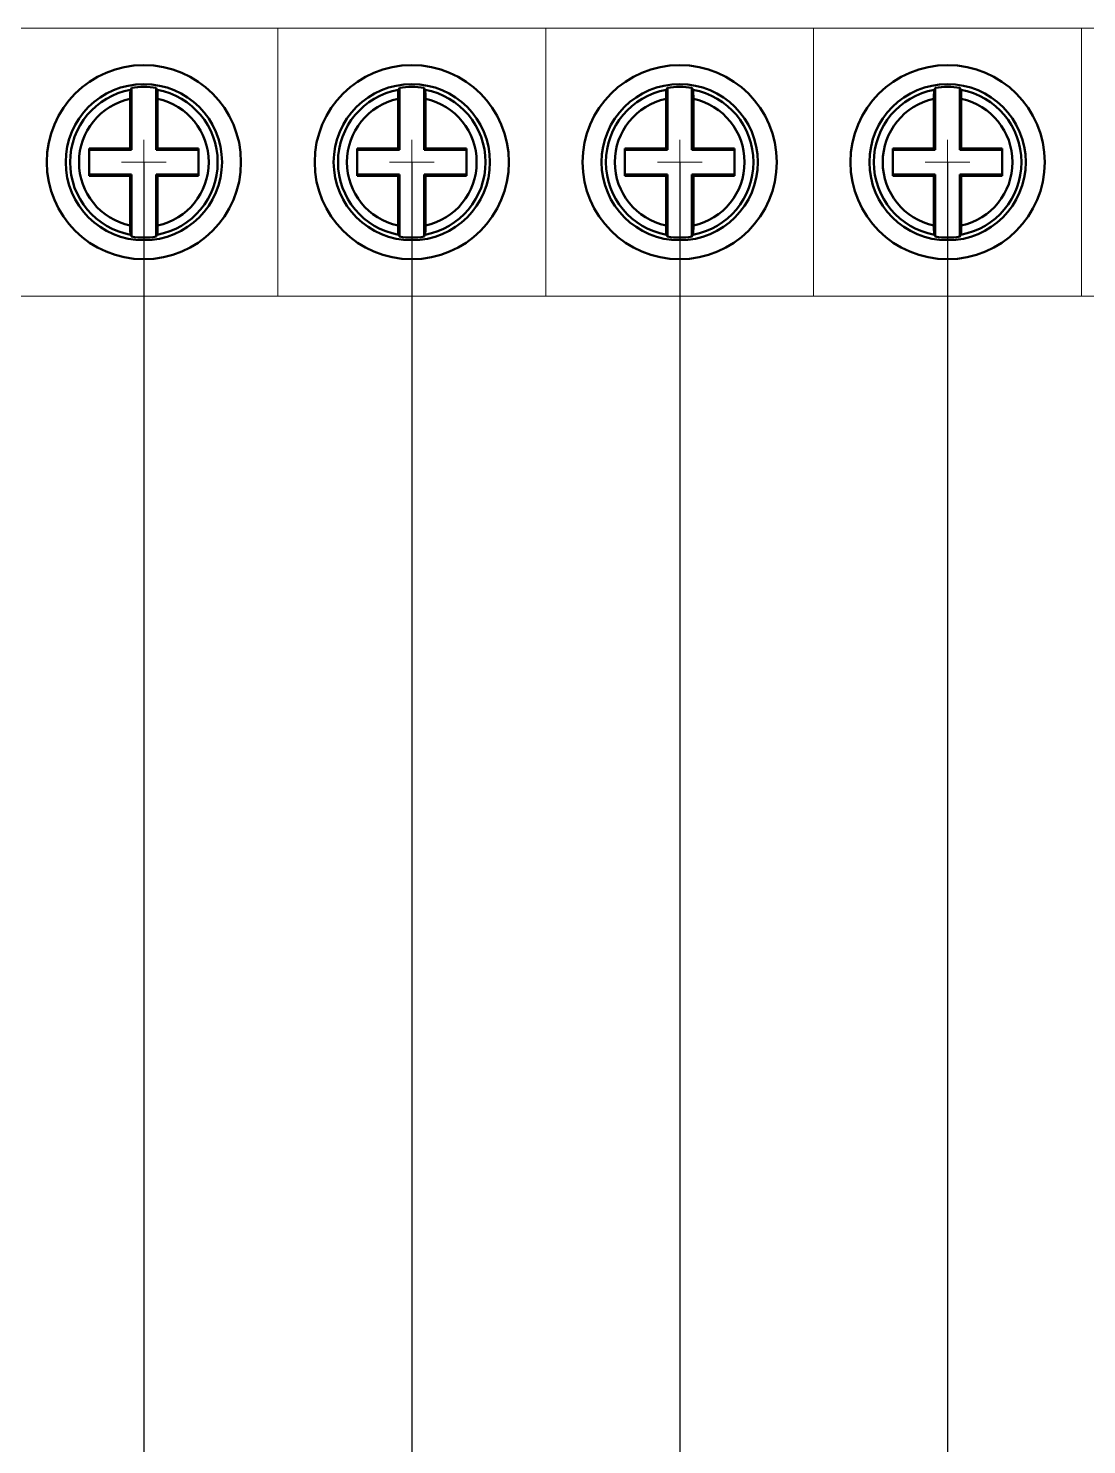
# Model space of a CAD drawing. Extents: x -1351 to 773, y -193 to 951.
# Drawn here: x 173.4 to 220.8, y -126.4 to -63 of the extents above; entities that cross this region are included whole.
import ezdxf

# ---------------------------------------------------------------- set-up
doc = ezdxf.new("R2010")
doc.units = 0
doc.header["$LTSCALE"] = 10
doc.header["$MEASUREMENT"] = 0
doc.layers.get('0').update_dxf_attribs({"linetype": 'CONTINUOUS'})
doc.layers.add('10000_FRONT', color=7, linetype='CONTINUOUS')
doc.layers.add('器件名称', color=7, linetype='CONTINUOUS')

msp = doc.modelspace()

# ---------------------------------------------------------------- linework, layer by layer
at = {"lineweight": 0}
for p, q in [((178.61, -68.976), (178.61, -67.976)), ((178.61, -67.976), (178.61, -69.976)), ((190.61, -68.976), (190.61, -67.976)), ((190.61, -67.976), (190.61, -69.976)), ((202.61, -68.976), (202.61, -67.976)), ((202.61, -67.976), (202.61, -69.976)), ((214.61, -68.976), (214.61, -67.976)), ((214.61, -67.976), (214.61, -69.976)), ((214.61, -68.976), (214.61, -67.976)), ((214.61, -67.976), (214.61, -69.976)), ((177.61, -68.976), (179.61, -68.976)), ((189.61, -68.976), (191.61, -68.976)), ((201.61, -68.976), (203.61, -68.976)), ((213.61, -68.976), (215.61, -68.976)), ((213.61, -68.976), (215.61, -68.976))]:
    msp.add_line(p, q, dxfattribs=at)
for points in [[(172.61, -74.976), (184.61, -74.976), (184.61, -62.976), (172.61, -62.976)], [(184.61, -74.976), (196.61, -74.976), (196.61, -62.976), (184.61, -62.976)], [(196.61, -74.976), (208.61, -74.976), (208.61, -62.976), (196.61, -62.976)], [(208.61, -74.976), (220.61, -74.976), (220.61, -62.976), (208.61, -62.976)], [(208.61, -74.976), (220.61, -74.976), (220.61, -62.976), (208.61, -62.976)], [(220.61, -74.976), (232.61, -74.976), (232.61, -62.976), (220.61, -62.976)]]:
    msp.add_lwpolyline(points, close=True, dxfattribs=at)
at = {"layer": '10000_FRONT', "color": 7, "linetype": 'Continuous', "lineweight": 50}
for p, q in [((177.998, -66.01), (177.997, -66.041)), ((177.999, -65.953), (177.998, -65.981)), ((177.998, -65.981), (177.998, -66.01)), ((178, -65.925), (177.999, -65.953)), ((178.001, -65.897), (178, -65.925)), ((178.002, -65.872), (178.001, -65.897)), ((178.003, -65.848), (178.002, -65.872)), ((178.004, -65.827), (178.003, -65.848)), ((178.005, -65.807), (178.004, -65.827)), ((178.007, -65.788), (178.005, -65.807)), ((178.008, -65.771), (178.007, -65.788)), ((178.009, -65.758), (178.008, -65.771)), ((178.011, -65.746), (178.009, -65.758)), ((178.013, -65.737), (178.011, -65.746)), ((178.014, -65.73), (178.013, -65.737)), ((178.016, -65.725), (178.014, -65.73)), ((178.022, -65.714), (178.016, -65.725)), ((178.028, -65.702), (178.022, -65.714)), ((178.034, -65.69), (178.028, -65.702)), ((178.041, -65.679), (178.034, -65.69)), ((178.047, -65.667), (178.041, -65.679)), ((178.053, -65.655), (178.047, -65.667)), ((178.06, -65.644), (178.053, -65.655)), ((178.06, -68.426), (178.06, -65.644)), ((179.16, -68.426), (179.16, -65.644)), ((179.166, -65.655), (179.16, -65.644)), ((179.172, -65.667), (179.166, -65.655)), ((179.178, -65.679), (179.172, -65.667)), ((179.185, -65.69), (179.178, -65.679)), ((179.191, -65.702), (179.185, -65.69)), ((179.197, -65.714), (179.191, -65.702)), ((179.203, -65.725), (179.197, -65.714)), ((179.205, -65.73), (179.203, -65.725)), ((179.207, -65.737), (179.205, -65.73)), ((179.208, -65.746), (179.207, -65.737)), ((179.21, -65.758), (179.208, -65.746)), ((179.211, -65.771), (179.21, -65.758)), ((179.213, -65.788), (179.211, -65.771)), ((179.214, -65.807), (179.213, -65.788)), ((179.215, -65.827), (179.214, -65.807)), ((179.216, -65.848), (179.215, -65.827)), ((179.218, -65.872), (179.216, -65.848)), ((179.219, -65.897), (179.218, -65.872)), ((179.22, -65.925), (179.219, -65.897)), ((179.22, -65.953), (179.22, -65.925)), ((179.221, -65.981), (179.22, -65.953)), ((179.221, -66.01), (179.221, -65.981)), ((179.222, -66.041), (179.221, -66.01)), ((189.998, -66.01), (189.997, -66.041)), ((189.999, -65.953), (189.998, -65.981)), ((189.998, -65.981), (189.998, -66.01)), ((190, -65.925), (189.999, -65.953)), ((190.001, -65.897), (190, -65.925)), ((190.002, -65.872), (190.001, -65.897)), ((190.003, -65.848), (190.002, -65.872)), ((190.004, -65.827), (190.003, -65.848)), ((190.005, -65.807), (190.004, -65.827)), ((190.007, -65.788), (190.005, -65.807)), ((190.008, -65.771), (190.007, -65.788)), ((190.009, -65.758), (190.008, -65.771)), ((190.011, -65.746), (190.009, -65.758)), ((190.013, -65.737), (190.011, -65.746)), ((190.014, -65.73), (190.013, -65.737)), ((190.016, -65.725), (190.014, -65.73)), ((190.022, -65.714), (190.016, -65.725)), ((190.028, -65.702), (190.022, -65.714)), ((190.034, -65.69), (190.028, -65.702)), ((190.041, -65.679), (190.034, -65.69)), ((190.047, -65.667), (190.041, -65.679)), ((190.053, -65.655), (190.047, -65.667)), ((190.06, -65.644), (190.053, -65.655)), ((190.06, -68.426), (190.06, -65.644)), ((191.16, -68.426), (191.16, -65.644)), ((191.166, -65.655), (191.16, -65.644)), ((191.172, -65.667), (191.166, -65.655)), ((191.178, -65.679), (191.172, -65.667)), ((191.185, -65.69), (191.178, -65.679)), ((191.191, -65.702), (191.185, -65.69)), ((191.197, -65.714), (191.191, -65.702)), ((191.203, -65.725), (191.197, -65.714)), ((191.205, -65.73), (191.203, -65.725)), ((191.207, -65.737), (191.205, -65.73)), ((191.208, -65.746), (191.207, -65.737)), ((191.21, -65.758), (191.208, -65.746)), ((191.211, -65.771), (191.21, -65.758)), ((191.213, -65.788), (191.211, -65.771)), ((191.214, -65.807), (191.213, -65.788)), ((191.215, -65.827), (191.214, -65.807)), ((191.216, -65.848), (191.215, -65.827)), ((191.218, -65.872), (191.216, -65.848)), ((191.219, -65.897), (191.218, -65.872)), ((191.22, -65.925), (191.219, -65.897)), ((191.22, -65.953), (191.22, -65.925)), ((191.221, -65.981), (191.22, -65.953)), ((191.221, -66.01), (191.221, -65.981)), ((191.222, -66.041), (191.221, -66.01)), ((201.998, -66.01), (201.997, -66.041)), ((201.999, -65.953), (201.998, -65.981)), ((201.998, -65.981), (201.998, -66.01)), ((202, -65.925), (201.999, -65.953)), ((202.001, -65.897), (202, -65.925)), ((202.002, -65.872), (202.001, -65.897)), ((202.003, -65.848), (202.002, -65.872)), ((202.004, -65.827), (202.003, -65.848)), ((202.005, -65.807), (202.004, -65.827)), ((202.007, -65.788), (202.005, -65.807)), ((202.008, -65.771), (202.007, -65.788)), ((202.009, -65.758), (202.008, -65.771)), ((202.011, -65.746), (202.009, -65.758)), ((202.013, -65.737), (202.011, -65.746)), ((202.014, -65.73), (202.013, -65.737)), ((202.016, -65.725), (202.014, -65.73)), ((202.022, -65.714), (202.016, -65.725)), ((202.028, -65.702), (202.022, -65.714)), ((202.034, -65.69), (202.028, -65.702)), ((202.041, -65.679), (202.034, -65.69)), ((202.047, -65.667), (202.041, -65.679)), ((202.053, -65.655), (202.047, -65.667)), ((202.06, -65.644), (202.053, -65.655)), ((202.06, -68.426), (202.06, -65.644)), ((203.16, -68.426), (203.16, -65.644)), ((203.166, -65.655), (203.16, -65.644)), ((203.172, -65.667), (203.166, -65.655)), ((203.178, -65.679), (203.172, -65.667)), ((203.185, -65.69), (203.178, -65.679)), ((203.191, -65.702), (203.185, -65.69)), ((203.197, -65.714), (203.191, -65.702)), ((203.203, -65.725), (203.197, -65.714)), ((203.205, -65.73), (203.203, -65.725)), ((203.207, -65.737), (203.205, -65.73)), ((203.208, -65.746), (203.207, -65.737)), ((203.21, -65.758), (203.208, -65.746)), ((203.211, -65.771), (203.21, -65.758)), ((203.213, -65.788), (203.211, -65.771)), ((203.214, -65.807), (203.213, -65.788)), ((203.215, -65.827), (203.214, -65.807)), ((203.216, -65.848), (203.215, -65.827)), ((203.218, -65.872), (203.216, -65.848)), ((203.219, -65.897), (203.218, -65.872)), ((203.22, -65.925), (203.219, -65.897)), ((203.22, -65.953), (203.22, -65.925)), ((203.221, -65.981), (203.22, -65.953)), ((203.221, -66.01), (203.221, -65.981)), ((203.222, -66.041), (203.221, -66.01)), ((213.998, -66.01), (213.997, -66.041)), ((213.998, -66.01), (213.997, -66.041)), ((213.999, -65.953), (213.998, -65.981)), ((213.999, -65.953), (213.998, -65.981)), ((213.998, -65.981), (213.998, -66.01)), ((213.998, -65.981), (213.998, -66.01)), ((214, -65.925), (213.999, -65.953)), ((214, -65.925), (213.999, -65.953)), ((214.001, -65.897), (214, -65.925)), ((214.001, -65.897), (214, -65.925)), ((214.002, -65.872), (214.001, -65.897)), ((214.002, -65.872), (214.001, -65.897)), ((214.003, -65.848), (214.002, -65.872)), ((214.003, -65.848), (214.002, -65.872)), ((214.004, -65.827), (214.003, -65.848)), ((214.004, -65.827), (214.003, -65.848)), ((214.005, -65.807), (214.004, -65.827)), ((214.005, -65.807), (214.004, -65.827)), ((214.007, -65.788), (214.005, -65.807)), ((214.007, -65.788), (214.005, -65.807)), ((214.008, -65.771), (214.007, -65.788)), ((214.008, -65.771), (214.007, -65.788)), ((214.009, -65.758), (214.008, -65.771)), ((214.009, -65.758), (214.008, -65.771)), ((214.011, -65.746), (214.009, -65.758)), ((214.011, -65.746), (214.009, -65.758)), ((214.013, -65.737), (214.011, -65.746)), ((214.013, -65.737), (214.011, -65.746)), ((214.014, -65.73), (214.013, -65.737)), ((214.014, -65.73), (214.013, -65.737)), ((214.016, -65.725), (214.014, -65.73)), ((214.016, -65.725), (214.014, -65.73)), ((214.022, -65.714), (214.016, -65.725)), ((214.022, -65.714), (214.016, -65.725)), ((214.028, -65.702), (214.022, -65.714)), ((214.028, -65.702), (214.022, -65.714)), ((214.034, -65.69), (214.028, -65.702)), ((214.034, -65.69), (214.028, -65.702)), ((214.041, -65.679), (214.034, -65.69)), ((214.041, -65.679), (214.034, -65.69)), ((214.047, -65.667), (214.041, -65.679)), ((214.047, -65.667), (214.041, -65.679)), ((214.053, -65.655), (214.047, -65.667)), ((214.053, -65.655), (214.047, -65.667)), ((214.06, -65.644), (214.053, -65.655)), ((214.06, -65.644), (214.053, -65.655)), ((214.06, -68.426), (214.06, -65.644)), ((214.06, -68.426), (214.06, -65.644)), ((215.16, -68.426), (215.16, -65.644)), ((215.166, -65.655), (215.16, -65.644)), ((215.16, -68.426), (215.16, -65.644)), ((215.166, -65.655), (215.16, -65.644)), ((215.172, -65.667), (215.166, -65.655)), ((215.172, -65.667), (215.166, -65.655)), ((215.178, -65.679), (215.172, -65.667)), ((215.178, -65.679), (215.172, -65.667)), ((215.185, -65.69), (215.178, -65.679)), ((215.185, -65.69), (215.178, -65.679)), ((215.191, -65.702), (215.185, -65.69)), ((215.191, -65.702), (215.185, -65.69)), ((215.197, -65.714), (215.191, -65.702)), ((215.197, -65.714), (215.191, -65.702)), ((215.203, -65.725), (215.197, -65.714)), ((215.203, -65.725), (215.197, -65.714)), ((215.205, -65.73), (215.203, -65.725)), ((215.205, -65.73), (215.203, -65.725)), ((215.207, -65.737), (215.205, -65.73)), ((215.207, -65.737), (215.205, -65.73)), ((215.208, -65.746), (215.207, -65.737)), ((215.208, -65.746), (215.207, -65.737)), ((215.21, -65.758), (215.208, -65.746)), ((215.21, -65.758), (215.208, -65.746)), ((215.211, -65.771), (215.21, -65.758)), ((215.211, -65.771), (215.21, -65.758)), ((215.213, -65.788), (215.211, -65.771)), ((215.213, -65.788), (215.211, -65.771)), ((215.214, -65.807), (215.213, -65.788)), ((215.214, -65.807), (215.213, -65.788)), ((215.215, -65.827), (215.214, -65.807)), ((215.215, -65.827), (215.214, -65.807)), ((215.216, -65.848), (215.215, -65.827)), ((215.216, -65.848), (215.215, -65.827)), ((215.218, -65.872), (215.216, -65.848)), ((215.218, -65.872), (215.216, -65.848)), ((215.219, -65.897), (215.218, -65.872)), ((215.219, -65.897), (215.218, -65.872)), ((215.22, -65.925), (215.219, -65.897)), ((215.22, -65.925), (215.219, -65.897)), ((215.22, -65.953), (215.22, -65.925)), ((215.22, -65.953), (215.22, -65.925)), ((215.221, -65.981), (215.22, -65.953)), ((215.221, -65.981), (215.22, -65.953)), ((215.221, -66.01), (215.221, -65.981)), ((215.221, -66.01), (215.221, -65.981)), ((215.222, -66.041), (215.221, -66.01)), ((215.222, -66.041), (215.221, -66.01)), ((177.997, -66.041), (177.997, -66.073)), ((177.997, -66.073), (177.997, -66.105)), ((177.997, -66.105), (177.997, -66.135)), ((177.997, -66.135), (177.997, -68.363)), ((179.222, -66.073), (179.222, -66.041)), ((179.222, -66.105), (179.222, -66.073)), ((179.222, -66.135), (179.222, -66.105)), ((179.222, -68.363), (179.222, -66.135)), ((189.997, -66.041), (189.997, -66.073)), ((189.997, -66.073), (189.997, -66.105)), ((189.997, -66.105), (189.997, -66.135)), ((189.997, -66.135), (189.997, -68.363)), ((191.222, -66.073), (191.222, -66.041)), ((191.222, -66.105), (191.222, -66.073)), ((191.222, -66.135), (191.222, -66.105)), ((191.222, -68.363), (191.222, -66.135)), ((201.997, -66.041), (201.997, -66.073)), ((201.997, -66.073), (201.997, -66.105)), ((201.997, -66.105), (201.997, -66.135)), ((201.997, -66.135), (201.997, -68.363)), ((203.222, -66.073), (203.222, -66.041)), ((203.222, -66.105), (203.222, -66.073)), ((203.222, -66.135), (203.222, -66.105)), ((203.222, -68.363), (203.222, -66.135)), ((213.997, -66.041), (213.997, -66.073)), ((213.997, -66.041), (213.997, -66.073)), ((213.997, -66.073), (213.997, -66.105)), ((213.997, -66.073), (213.997, -66.105)), ((213.997, -66.105), (213.997, -66.135)), ((213.997, -66.105), (213.997, -66.135)), ((213.997, -66.135), (213.997, -68.363)), ((213.997, -66.135), (213.997, -68.363)), ((215.222, -66.073), (215.222, -66.041)), ((215.222, -66.073), (215.222, -66.041)), ((215.222, -66.105), (215.222, -66.073)), ((215.222, -66.105), (215.222, -66.073)), ((215.222, -66.135), (215.222, -66.105)), ((215.222, -66.135), (215.222, -66.105)), ((215.222, -68.363), (215.222, -66.135)), ((215.222, -68.363), (215.222, -66.135)), ((177.997, -68.363), (176.16, -68.363)), ((176.16, -69.589), (176.16, -68.363)), ((178.06, -68.426), (176.16, -68.426)), ((177.997, -68.363), (178.06, -68.426)), ((179.16, -68.426), (179.222, -68.363)), ((181.06, -68.426), (179.16, -68.426)), ((181.06, -68.363), (179.222, -68.363)), ((181.06, -69.589), (181.06, -68.363)), ((189.997, -68.363), (188.16, -68.363)), ((188.16, -69.589), (188.16, -68.363)), ((190.06, -68.426), (188.16, -68.426)), ((189.997, -68.363), (190.06, -68.426)), ((191.16, -68.426), (191.222, -68.363)), ((193.06, -68.426), (191.16, -68.426)), ((193.06, -68.363), (191.222, -68.363)), ((193.06, -69.589), (193.06, -68.363)), ((201.997, -68.363), (200.16, -68.363)), ((200.16, -69.589), (200.16, -68.363)), ((202.06, -68.426), (200.16, -68.426)), ((201.997, -68.363), (202.06, -68.426)), ((203.16, -68.426), (203.222, -68.363)), ((205.06, -68.426), (203.16, -68.426)), ((205.06, -68.363), (203.222, -68.363)), ((205.06, -69.589), (205.06, -68.363)), ((213.997, -68.363), (212.16, -68.363)), ((212.16, -69.589), (212.16, -68.363)), ((213.997, -68.363), (212.16, -68.363)), ((212.16, -69.589), (212.16, -68.363)), ((214.06, -68.426), (212.16, -68.426)), ((214.06, -68.426), (212.16, -68.426)), ((213.997, -68.363), (214.06, -68.426)), ((213.997, -68.363), (214.06, -68.426)), ((215.16, -68.426), (215.222, -68.363)), ((215.16, -68.426), (215.222, -68.363)), ((217.06, -68.426), (215.16, -68.426)), ((217.06, -68.426), (215.16, -68.426)), ((217.06, -68.363), (215.222, -68.363)), ((217.06, -68.363), (215.222, -68.363)), ((217.06, -69.589), (217.06, -68.363)), ((217.06, -69.589), (217.06, -68.363)), ((178.06, -69.526), (176.16, -69.526)), ((176.16, -69.589), (177.997, -69.589)), ((178.06, -69.526), (177.997, -69.589)), ((177.997, -69.589), (177.997, -71.817)), ((178.06, -72.309), (178.06, -69.526)), ((179.222, -69.589), (179.16, -69.526)), ((181.06, -69.526), (179.16, -69.526)), ((179.16, -72.309), (179.16, -69.526)), ((179.222, -69.589), (181.06, -69.589)), ((179.222, -71.817), (179.222, -69.589)), ((190.06, -69.526), (188.16, -69.526)), ((188.16, -69.589), (189.997, -69.589)), ((190.06, -69.526), (189.997, -69.589)), ((189.997, -69.589), (189.997, -71.817)), ((190.06, -72.309), (190.06, -69.526)), ((191.222, -69.589), (191.16, -69.526)), ((193.06, -69.526), (191.16, -69.526)), ((191.16, -72.309), (191.16, -69.526)), ((191.222, -69.589), (193.06, -69.589)), ((191.222, -71.817), (191.222, -69.589)), ((202.06, -69.526), (200.16, -69.526)), ((200.16, -69.589), (201.997, -69.589)), ((202.06, -69.526), (201.997, -69.589)), ((201.997, -69.589), (201.997, -71.817)), ((202.06, -72.309), (202.06, -69.526)), ((203.222, -69.589), (203.16, -69.526)), ((205.06, -69.526), (203.16, -69.526)), ((203.16, -72.309), (203.16, -69.526)), ((203.222, -69.589), (205.06, -69.589)), ((203.222, -71.817), (203.222, -69.589)), ((214.06, -69.526), (212.16, -69.526)), ((214.06, -69.526), (212.16, -69.526)), ((212.16, -69.589), (213.997, -69.589)), ((212.16, -69.589), (213.997, -69.589)), ((214.06, -69.526), (213.997, -69.589)), ((214.06, -69.526), (213.997, -69.589)), ((213.997, -69.589), (213.997, -71.817)), ((213.997, -69.589), (213.997, -71.817)), ((214.06, -72.309), (214.06, -69.526)), ((214.06, -72.309), (214.06, -69.526)), ((215.222, -69.589), (215.16, -69.526)), ((217.06, -69.526), (215.16, -69.526)), ((215.16, -72.309), (215.16, -69.526)), ((215.222, -69.589), (215.16, -69.526)), ((217.06, -69.526), (215.16, -69.526)), ((215.16, -72.309), (215.16, -69.526)), ((215.222, -69.589), (217.06, -69.589)), ((215.222, -71.817), (215.222, -69.589)), ((215.222, -69.589), (217.06, -69.589)), ((215.222, -71.817), (215.222, -69.589)), ((177.997, -71.817), (177.997, -71.847)), ((177.997, -71.847), (177.997, -71.879)), ((177.997, -71.879), (177.997, -71.911)), ((177.997, -71.911), (177.998, -71.942)), ((177.998, -71.942), (177.998, -71.971)), ((177.998, -71.971), (177.999, -71.999)), ((177.999, -71.999), (178, -72.028)), ((178, -72.028), (178.001, -72.055)), ((178.001, -72.055), (178.002, -72.081)), ((178.002, -72.081), (178.003, -72.104)), ((178.003, -72.104), (178.004, -72.125)), ((178.004, -72.125), (178.005, -72.146)), ((178.005, -72.146), (178.007, -72.164)), ((178.007, -72.164), (178.008, -72.181)), ((178.008, -72.181), (178.009, -72.194)), ((178.009, -72.194), (178.011, -72.206)), ((178.011, -72.206), (178.013, -72.215)), ((178.013, -72.215), (178.014, -72.222)), ((178.014, -72.222), (178.016, -72.227)), ((178.016, -72.227), (178.022, -72.238)), ((178.022, -72.238), (178.028, -72.25)), ((178.028, -72.25), (178.034, -72.262)), ((178.034, -72.262), (178.041, -72.273)), ((178.041, -72.273), (178.047, -72.285)), ((178.047, -72.285), (178.053, -72.297)), ((178.053, -72.297), (178.06, -72.309)), ((179.16, -72.309), (179.166, -72.297)), ((179.166, -72.297), (179.172, -72.285)), ((179.172, -72.285), (179.178, -72.273)), ((179.178, -72.273), (179.185, -72.262)), ((179.185, -72.262), (179.191, -72.25)), ((179.191, -72.25), (179.197, -72.238)), ((179.197, -72.238), (179.203, -72.227)), ((179.203, -72.227), (179.205, -72.222)), ((179.205, -72.222), (179.207, -72.215)), ((179.207, -72.215), (179.208, -72.206)), ((179.208, -72.206), (179.21, -72.194)), ((179.21, -72.194), (179.211, -72.181)), ((179.211, -72.181), (179.213, -72.164)), ((179.213, -72.164), (179.214, -72.146)), ((179.214, -72.146), (179.215, -72.125)), ((179.215, -72.125), (179.216, -72.104)), ((179.216, -72.104), (179.218, -72.081)), ((179.218, -72.081), (179.219, -72.055)), ((179.219, -72.055), (179.22, -72.028)), ((179.22, -71.999), (179.221, -71.971)), ((179.22, -72.028), (179.22, -71.999)), ((179.221, -71.942), (179.222, -71.911)), ((179.221, -71.971), (179.221, -71.942)), ((179.222, -71.847), (179.222, -71.817)), ((179.222, -71.879), (179.222, -71.847)), ((179.222, -71.911), (179.222, -71.879)), ((189.997, -71.817), (189.997, -71.847)), ((189.997, -71.847), (189.997, -71.879)), ((189.997, -71.879), (189.997, -71.911)), ((189.997, -71.911), (189.998, -71.942)), ((189.998, -71.942), (189.998, -71.971)), ((189.998, -71.971), (189.999, -71.999)), ((189.999, -71.999), (190, -72.028)), ((190, -72.028), (190.001, -72.055)), ((190.001, -72.055), (190.002, -72.081)), ((190.002, -72.081), (190.003, -72.104)), ((190.003, -72.104), (190.004, -72.125)), ((190.004, -72.125), (190.005, -72.146)), ((190.005, -72.146), (190.007, -72.164)), ((190.007, -72.164), (190.008, -72.181)), ((190.008, -72.181), (190.009, -72.194)), ((190.009, -72.194), (190.011, -72.206)), ((190.011, -72.206), (190.013, -72.215)), ((190.013, -72.215), (190.014, -72.222)), ((190.014, -72.222), (190.016, -72.227)), ((190.016, -72.227), (190.022, -72.238)), ((190.022, -72.238), (190.028, -72.25)), ((190.028, -72.25), (190.034, -72.262)), ((190.034, -72.262), (190.041, -72.273)), ((190.041, -72.273), (190.047, -72.285)), ((190.047, -72.285), (190.053, -72.297)), ((190.053, -72.297), (190.06, -72.309)), ((191.16, -72.309), (191.166, -72.297)), ((191.166, -72.297), (191.172, -72.285)), ((191.172, -72.285), (191.178, -72.273)), ((191.178, -72.273), (191.185, -72.262)), ((191.185, -72.262), (191.191, -72.25)), ((191.191, -72.25), (191.197, -72.238)), ((191.197, -72.238), (191.203, -72.227)), ((191.203, -72.227), (191.205, -72.222)), ((191.205, -72.222), (191.207, -72.215)), ((191.207, -72.215), (191.208, -72.206)), ((191.208, -72.206), (191.21, -72.194)), ((191.21, -72.194), (191.211, -72.181)), ((191.211, -72.181), (191.213, -72.164)), ((191.213, -72.164), (191.214, -72.146)), ((191.214, -72.146), (191.215, -72.125)), ((191.215, -72.125), (191.216, -72.104)), ((191.216, -72.104), (191.218, -72.081)), ((191.218, -72.081), (191.219, -72.055)), ((191.219, -72.055), (191.22, -72.028)), ((191.22, -71.999), (191.221, -71.971)), ((191.22, -72.028), (191.22, -71.999)), ((191.221, -71.942), (191.222, -71.911)), ((191.221, -71.971), (191.221, -71.942)), ((191.222, -71.847), (191.222, -71.817)), ((191.222, -71.879), (191.222, -71.847)), ((191.222, -71.911), (191.222, -71.879)), ((201.997, -71.817), (201.997, -71.847)), ((201.997, -71.847), (201.997, -71.879)), ((201.997, -71.879), (201.997, -71.911)), ((201.997, -71.911), (201.998, -71.942)), ((201.998, -71.942), (201.998, -71.971)), ((201.998, -71.971), (201.999, -71.999)), ((201.999, -71.999), (202, -72.028)), ((202, -72.028), (202.001, -72.055)), ((202.001, -72.055), (202.002, -72.081)), ((202.002, -72.081), (202.003, -72.104)), ((202.003, -72.104), (202.004, -72.125)), ((202.004, -72.125), (202.005, -72.146)), ((202.005, -72.146), (202.007, -72.164)), ((202.007, -72.164), (202.008, -72.181)), ((202.008, -72.181), (202.009, -72.194)), ((202.009, -72.194), (202.011, -72.206)), ((202.011, -72.206), (202.013, -72.215)), ((202.013, -72.215), (202.014, -72.222)), ((202.014, -72.222), (202.016, -72.227)), ((202.016, -72.227), (202.022, -72.238)), ((202.022, -72.238), (202.028, -72.25)), ((202.028, -72.25), (202.034, -72.262)), ((202.034, -72.262), (202.041, -72.273)), ((202.041, -72.273), (202.047, -72.285)), ((202.047, -72.285), (202.053, -72.297)), ((202.053, -72.297), (202.06, -72.309)), ((203.16, -72.309), (203.166, -72.297)), ((203.166, -72.297), (203.172, -72.285)), ((203.172, -72.285), (203.178, -72.273)), ((203.178, -72.273), (203.185, -72.262)), ((203.185, -72.262), (203.191, -72.25)), ((203.191, -72.25), (203.197, -72.238)), ((203.197, -72.238), (203.203, -72.227)), ((203.203, -72.227), (203.205, -72.222)), ((203.205, -72.222), (203.207, -72.215)), ((203.207, -72.215), (203.208, -72.206)), ((203.208, -72.206), (203.21, -72.194)), ((203.21, -72.194), (203.211, -72.181)), ((203.211, -72.181), (203.213, -72.164)), ((203.213, -72.164), (203.214, -72.146)), ((203.214, -72.146), (203.215, -72.125)), ((203.215, -72.125), (203.216, -72.104)), ((203.216, -72.104), (203.218, -72.081)), ((203.218, -72.081), (203.219, -72.055)), ((203.219, -72.055), (203.22, -72.028)), ((203.22, -71.999), (203.221, -71.971)), ((203.22, -72.028), (203.22, -71.999)), ((203.221, -71.942), (203.222, -71.911)), ((203.221, -71.971), (203.221, -71.942)), ((203.222, -71.847), (203.222, -71.817)), ((203.222, -71.879), (203.222, -71.847)), ((203.222, -71.911), (203.222, -71.879)), ((213.997, -71.817), (213.997, -71.847)), ((213.997, -71.817), (213.997, -71.847)), ((213.997, -71.847), (213.997, -71.879)), ((213.997, -71.847), (213.997, -71.879)), ((213.997, -71.879), (213.997, -71.911)), ((213.997, -71.879), (213.997, -71.911)), ((213.997, -71.911), (213.998, -71.942)), ((213.997, -71.911), (213.998, -71.942)), ((213.998, -71.942), (213.998, -71.971)), ((213.998, -71.942), (213.998, -71.971)), ((213.998, -71.971), (213.999, -71.999)), ((213.998, -71.971), (213.999, -71.999)), ((213.999, -71.999), (214, -72.028)), ((213.999, -71.999), (214, -72.028)), ((214, -72.028), (214.001, -72.055)), ((214, -72.028), (214.001, -72.055)), ((214.001, -72.055), (214.002, -72.081)), ((214.001, -72.055), (214.002, -72.081)), ((214.002, -72.081), (214.003, -72.104)), ((214.002, -72.081), (214.003, -72.104)), ((214.003, -72.104), (214.004, -72.125)), ((214.003, -72.104), (214.004, -72.125)), ((214.004, -72.125), (214.005, -72.146)), ((214.004, -72.125), (214.005, -72.146)), ((214.005, -72.146), (214.007, -72.164)), ((214.005, -72.146), (214.007, -72.164)), ((214.007, -72.164), (214.008, -72.181)), ((214.007, -72.164), (214.008, -72.181)), ((214.008, -72.181), (214.009, -72.194)), ((214.008, -72.181), (214.009, -72.194)), ((214.009, -72.194), (214.011, -72.206)), ((214.009, -72.194), (214.011, -72.206)), ((214.011, -72.206), (214.013, -72.215)), ((214.011, -72.206), (214.013, -72.215)), ((214.013, -72.215), (214.014, -72.222)), ((214.013, -72.215), (214.014, -72.222)), ((214.014, -72.222), (214.016, -72.227)), ((214.014, -72.222), (214.016, -72.227)), ((214.016, -72.227), (214.022, -72.238)), ((214.016, -72.227), (214.022, -72.238)), ((214.022, -72.238), (214.028, -72.25)), ((214.022, -72.238), (214.028, -72.25)), ((214.028, -72.25), (214.034, -72.262)), ((214.028, -72.25), (214.034, -72.262)), ((214.034, -72.262), (214.041, -72.273)), ((214.034, -72.262), (214.041, -72.273)), ((214.041, -72.273), (214.047, -72.285)), ((214.041, -72.273), (214.047, -72.285)), ((214.047, -72.285), (214.053, -72.297)), ((214.047, -72.285), (214.053, -72.297)), ((214.053, -72.297), (214.06, -72.309)), ((214.053, -72.297), (214.06, -72.309)), ((215.16, -72.309), (215.166, -72.297)), ((215.16, -72.309), (215.166, -72.297)), ((215.166, -72.297), (215.172, -72.285)), ((215.166, -72.297), (215.172, -72.285)), ((215.172, -72.285), (215.178, -72.273)), ((215.172, -72.285), (215.178, -72.273)), ((215.178, -72.273), (215.185, -72.262)), ((215.178, -72.273), (215.185, -72.262)), ((215.185, -72.262), (215.191, -72.25)), ((215.185, -72.262), (215.191, -72.25)), ((215.191, -72.25), (215.197, -72.238)), ((215.191, -72.25), (215.197, -72.238)), ((215.197, -72.238), (215.203, -72.227)), ((215.197, -72.238), (215.203, -72.227)), ((215.203, -72.227), (215.205, -72.222)), ((215.203, -72.227), (215.205, -72.222)), ((215.205, -72.222), (215.207, -72.215)), ((215.205, -72.222), (215.207, -72.215)), ((215.207, -72.215), (215.208, -72.206)), ((215.207, -72.215), (215.208, -72.206)), ((215.208, -72.206), (215.21, -72.194)), ((215.208, -72.206), (215.21, -72.194)), ((215.21, -72.194), (215.211, -72.181)), ((215.21, -72.194), (215.211, -72.181)), ((215.211, -72.181), (215.213, -72.164)), ((215.211, -72.181), (215.213, -72.164)), ((215.213, -72.164), (215.214, -72.146)), ((215.213, -72.164), (215.214, -72.146)), ((215.214, -72.146), (215.215, -72.125)), ((215.214, -72.146), (215.215, -72.125)), ((215.215, -72.125), (215.216, -72.104)), ((215.215, -72.125), (215.216, -72.104)), ((215.216, -72.104), (215.218, -72.081)), ((215.216, -72.104), (215.218, -72.081)), ((215.218, -72.081), (215.219, -72.055)), ((215.218, -72.081), (215.219, -72.055)), ((215.219, -72.055), (215.22, -72.028)), ((215.219, -72.055), (215.22, -72.028)), ((215.22, -71.999), (215.221, -71.971)), ((215.22, -71.999), (215.221, -71.971)), ((215.22, -72.028), (215.22, -71.999)), ((215.22, -72.028), (215.22, -71.999)), ((215.221, -71.942), (215.222, -71.911)), ((215.221, -71.942), (215.222, -71.911)), ((215.221, -71.971), (215.221, -71.942)), ((215.221, -71.971), (215.221, -71.942)), ((215.222, -71.847), (215.222, -71.817)), ((215.222, -71.847), (215.222, -71.817)), ((215.222, -71.879), (215.222, -71.847)), ((215.222, -71.879), (215.222, -71.847)), ((215.222, -71.911), (215.222, -71.879)), ((215.222, -71.911), (215.222, -71.879))]:
    msp.add_line(p, q, dxfattribs=at)
for centre, radius, start, end in [((178.61, -68.976), 4.35, 0, 180), ((190.61, -68.976), 4.35, 0, 180), ((202.61, -68.976), 4.35, 0, 180), ((214.61, -68.976), 4.35, 0, 180), ((214.61, -68.976), 4.35, 0, 180), ((178.61, -68.976), 3.5, 0, 180), ((178.61, -68.976), 3.304, 100.35123, 180), ((178.61, -68.976), 3.378, 80.62815, 99.37189), ((178.61, -68.976), 3.304, 0, 79.6488), ((190.61, -68.976), 3.5, 0, 180), ((190.61, -68.976), 3.304, 100.35123, 180), ((190.61, -68.976), 3.378, 80.62815, 99.37189), ((190.61, -68.976), 3.304, 0, 79.6488), ((202.61, -68.976), 3.5, 0, 180), ((202.61, -68.976), 3.304, 100.35123, 180), ((202.61, -68.976), 3.378, 80.62815, 99.37189), ((202.61, -68.976), 3.304, 0, 79.6488), ((214.61, -68.976), 3.5, 0, 180), ((214.61, -68.976), 3.5, 0, 180), ((214.61, -68.976), 3.304, 100.35123, 180), ((214.61, -68.976), 3.304, 100.35123, 180), ((214.61, -68.976), 3.378, 80.62815, 99.37189), ((214.61, -68.976), 3.378, 80.62815, 99.37189), ((214.61, -68.976), 3.304, 0, 79.6488), ((214.61, -68.976), 3.304, 0, 79.6488), ((178.61, -68.976), 2.906, 102.17541, 257.82459), ((178.61, -68.976), 2.906, 282.17537, 77.82463), ((190.61, -68.976), 2.906, 102.17541, 257.82459), ((190.61, -68.976), 2.906, 282.17537, 77.82463), ((202.61, -68.976), 2.906, 102.17541, 257.82459), ((202.61, -68.976), 2.906, 282.17537, 77.82463), ((214.61, -68.976), 2.906, 102.17541, 257.82459), ((214.61, -68.976), 2.906, 102.17541, 257.82459), ((214.61, -68.976), 2.906, 282.17537, 77.82463), ((214.61, -68.976), 2.906, 282.17537, 77.82463), ((178.61, -68.976), 4.35, 180, 0), ((178.61, -68.976), 3.5, 180, 0), ((178.61, -68.976), 3.304, 180, 259.64877), ((178.61, -68.976), 3.304, 280.35119, 0), ((190.61, -68.976), 4.35, 180, 0), ((190.61, -68.976), 3.5, 180, 0), ((190.61, -68.976), 3.304, 180, 259.64877), ((190.61, -68.976), 3.304, 280.35119, 0), ((202.61, -68.976), 4.35, 180, 0), ((202.61, -68.976), 3.5, 180, 0), ((202.61, -68.976), 3.304, 180, 259.64877), ((202.61, -68.976), 3.304, 280.35119, 0), ((214.61, -68.976), 4.35, 180, 0), ((214.61, -68.976), 4.35, 180, 0), ((214.61, -68.976), 3.5, 180, 0), ((214.61, -68.976), 3.5, 180, 0), ((214.61, -68.976), 3.304, 180, 259.64877), ((214.61, -68.976), 3.304, 180, 259.64877), ((214.61, -68.976), 3.304, 280.35119, 0), ((214.61, -68.976), 3.304, 280.35119, 0), ((178.61, -68.976), 3.378, 260.62811, 279.37185), ((190.61, -68.976), 3.378, 260.62811, 279.37185), ((202.61, -68.976), 3.378, 260.62811, 279.37185), ((214.61, -68.976), 3.378, 260.62811, 279.37185), ((214.61, -68.976), 3.378, 260.62811, 279.37185)]:
    msp.add_arc(centre, radius, start, end, dxfattribs=at)
at = {"layer": '器件名称', "color": 7, "linetype": 'Continuous'}
for p, q in [((178.61, -68.976), (178.61, -188.976)), ((190.61, -68.976), (190.61, -188.976)), ((202.61, -68.976), (202.61, -188.976)), ((214.61, -68.976), (214.61, -188.976))]:
    msp.add_line(p, q, dxfattribs=at)

doc.saveas('drawing.dxf')
